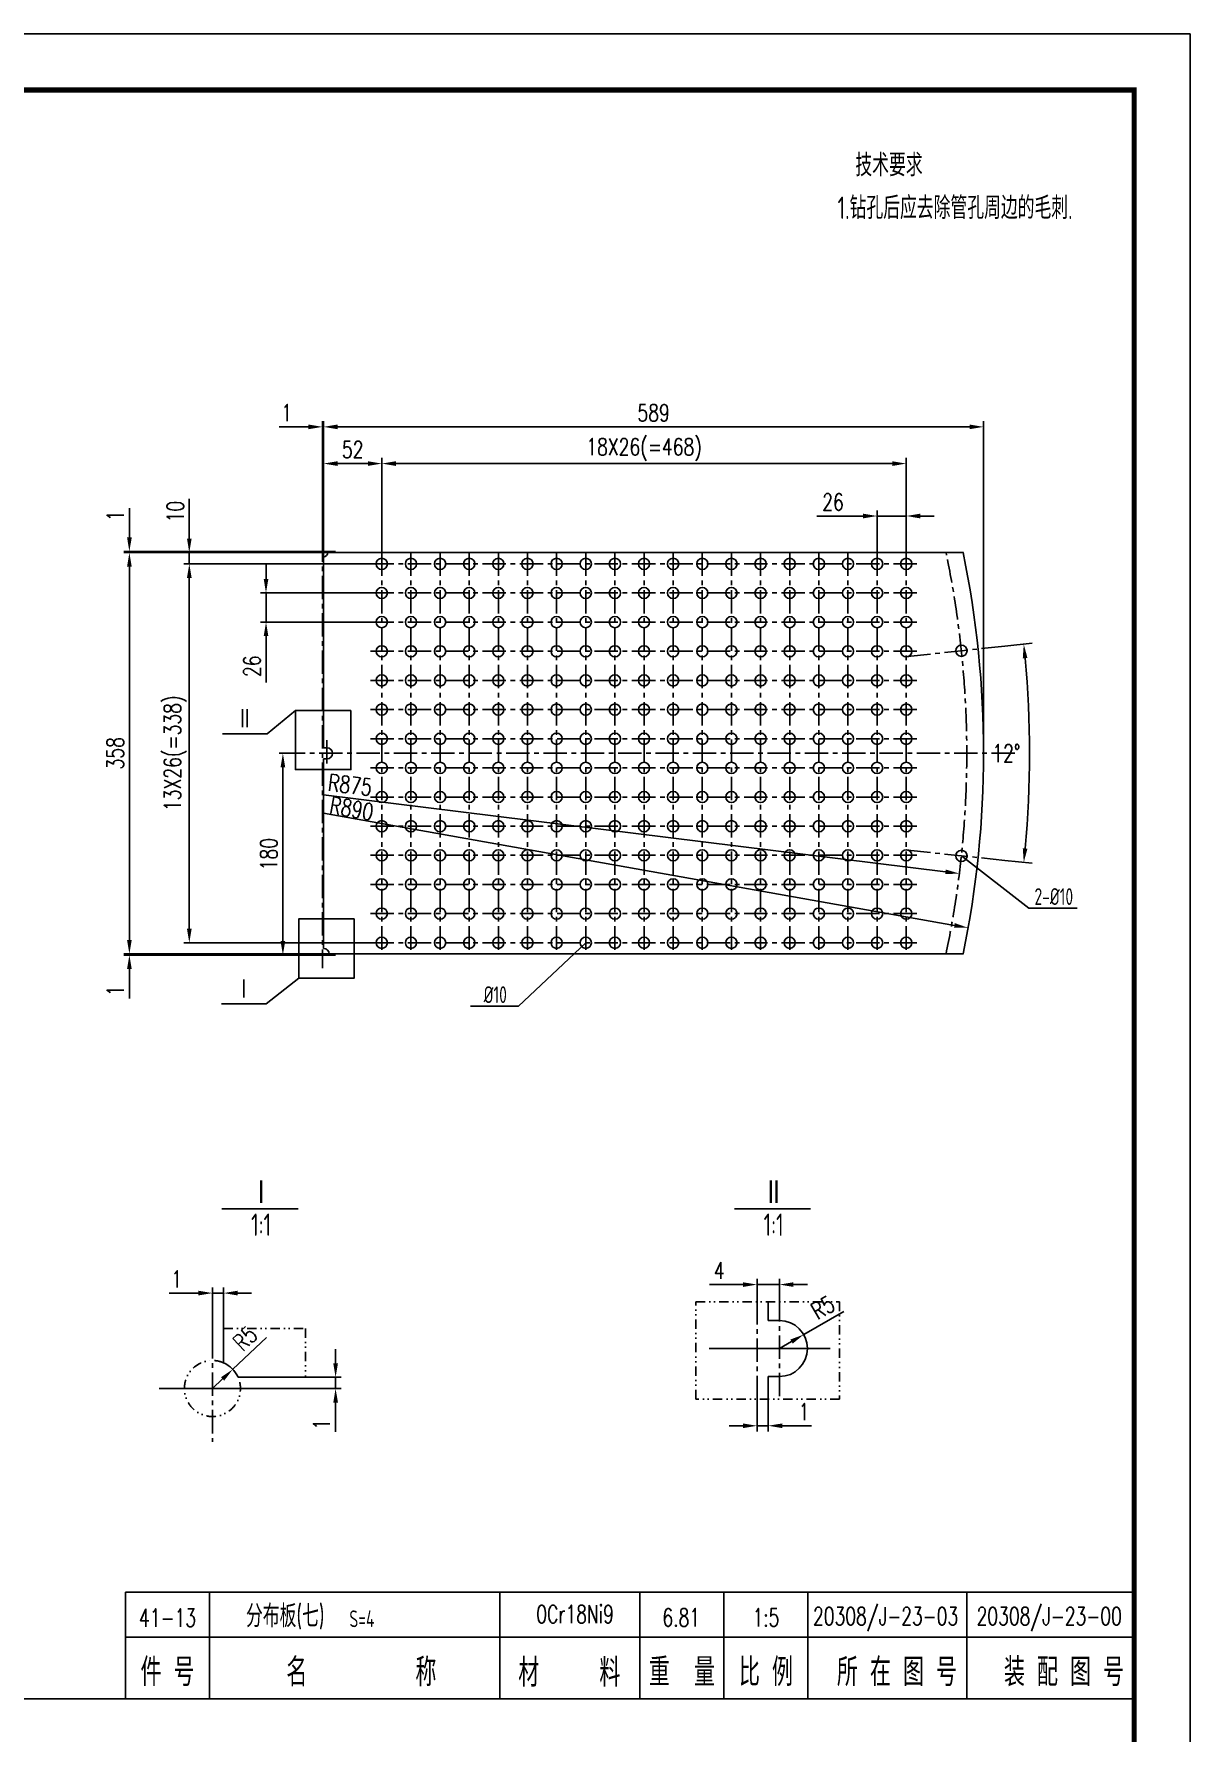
# Model space of a CAD drawing. Extents: x -28112 to -2231, y -2720 to 15724.
# Drawn here: x -18587 to -15492, y 1646 to 6190 of the extents above; entities that cross this region are included whole.
import ezdxf
from ezdxf.enums import TextEntityAlignment as Align

# ---------------------------------------------------------------- set-up
doc = ezdxf.new("R2010")
doc.units = 0
doc.header["$LTSCALE"] = 250
doc.header["$MEASUREMENT"] = 0
doc.linetypes.add('CENTER', pattern=[2, 1.25, -0.25, 0.25, -0.25])
doc.linetypes.add('DIVIDE', pattern=[1.25, 0.5, -0.25, 0, -0.25, 0, -0.25])
doc.layers.get('0').update_dxf_attribs({"linetype": 'CONTINUOUS'})
doc.layers.get('DEFPOINTS').update_dxf_attribs({"linetype": 'CONTINUOUS'})
doc.layers.add('1', color=7, linetype='CONTINUOUS')
doc.layers.add('2', color=1, linetype='CONTINUOUS')
doc.styles.add('HZ', font='isocp.shx', dxfattribs={"width": 0.75, "bigfont": 'hztxt.shx'})
doc.styles.add('HZ1', font='romans.shx', dxfattribs={"width": 0.7, "bigfont": 'hz1.shx'})
doc.styles.get("Standard").update_dxf_attribs({"font": 'txt.shx', "width": 0.75})
doc.dimstyles.new('STANDARD$0', dxfattribs={"dimscale": 15, "dimtxt": 3, "dimasz": 2.5, "dimexe": 1, "dimexo": 0, "dimgap": 1, "dimtad": 1, "dimdec": 0, "dimzin": 0, "dimdsep": 46, "dimtxsty": 'Standard', "dimcen": 0.09, "dimclrd": 7, "dimclre": 7, "dimclrt": 7, "dimadec": 0, "dimazin": 0, "dimtfac": 1, "dimtdec": 0, "dimtmove": 0, "dimatfit": 2, "dimfxl": 0, "dimtolj": 1, "dimtzin": 0, "dimarcsym": 0})
doc.dimstyles.new('STANDARD$2', dxfattribs={"dimscale": 15, "dimtxt": 3.2, "dimasz": 2.5, "dimexe": 1.5, "dimexo": 0, "dimgap": 1.2, "dimtad": 2, "dimtih": 1, "dimtoh": 1, "dimdec": 0, "dimzin": 0, "dimdsep": 46, "dimtxsty": 'HZ1', "dimcen": 0, "dimclrd": 7, "dimclre": 7, "dimclrt": 7, "dimadec": 0, "dimazin": 0, "dimtfac": 1.6, "dimtdec": 0, "dimtmove": 0, "dimatfit": 0, "dimfxl": 0, "dimtolj": 1, "dimtzin": 0, "dimarcsym": 0})
doc.dimstyles.new('STANDARD$4', dxfattribs={"dimscale": 15, "dimtxt": 3, "dimasz": 2.5, "dimexe": 1, "dimexo": 0, "dimgap": 1, "dimtad": 1, "dimdec": 0, "dimzin": 0, "dimdsep": 46, "dimtxsty": 'Standard', "dimcen": 0.09, "dimclrd": 7, "dimclre": 7, "dimclrt": 7, "dimadec": 0, "dimazin": 0, "dimtfac": 1, "dimtdec": 0, "dimtmove": 0, "dimatfit": 2, "dimfxl": 0, "dimtolj": 1, "dimtzin": 0, "dimarcsym": 0})

# ---------------------------------------------------------------- blocks, each defined once
blk = doc.blocks.new('*D361')
at = {"color": 7, "linetype": 'ByBlock'}
for p, q in [((-18193.2, 4731.6), (-18193.2, 4769.1)), ((-17913.3, 4694.1), (-18208.2, 4694.1)), ((-18193.2, 4694.1), (-18193.2, 4616.1)), ((-17913.3, 4616.1), (-18208.2, 4616.1)), ((-18193.2, 4578.6), (-18193.2, 4454.9))]:
    blk.add_line(p, q, dxfattribs=at)
for points in [[(-18199.4, 4731.6), (-18186.9, 4731.6), (-18193.2, 4694.1)], [(-18199.4, 4578.6), (-18186.9, 4578.6), (-18193.2, 4616.1)]]:
    blk.add_solid(points, dxfattribs=at)
at = {"layer": 'DEFPOINTS', "color": 0, "linetype": 'ByBlock'}
for p in [(-17913.3, 4694.1), (-18193.2, 4616.1), (-17913.3, 4616.1)]:
    blk.add_point(p, dxfattribs=at)
at = {"color": 7, "linetype": 'ByBlock', "insert": (-18230.7, 4498), "char_height": 45, "attachment_point": 5, "rotation": 90}
blk.add_mtext('\\A1;26', dxfattribs=at)
blk = doc.blocks.new('*D360')
at = {"color": 7, "linetype": 'ByBlock'}
for p, q in [((-17913.3, 4772.1), (-18413.6, 4772.1)), ((-18398.6, 4734.6), (-18398.6, 3795.6)), ((-17913.3, 3758.1), (-18413.6, 3758.1))]:
    blk.add_line(p, q, dxfattribs=at)
for points in [[(-18404.8, 4734.6), (-18392.3, 4734.6), (-18398.6, 4772.1)], [(-18404.8, 3795.6), (-18392.3, 3795.6), (-18398.6, 3758.1)]]:
    blk.add_solid(points, dxfattribs=at)
at = {"layer": 'DEFPOINTS', "color": 0, "linetype": 'ByBlock'}
for p in [(-17913.3, 4772.1), (-18398.6, 3758.1), (-17913.3, 3758.1)]:
    blk.add_point(p, dxfattribs=at)
at = {"color": 7, "linetype": 'ByBlock', "insert": (-18436.1, 4265.1), "char_height": 45, "attachment_point": 5, "rotation": 90}
blk.add_mtext('\\A1;13X26(=338)', dxfattribs=at)
blk = doc.blocks.new('*D359')
at = {"color": 7, "linetype": 'ByBlock'}
for p, q in [((-18398.6, 4839.6), (-18398.6, 4946.5)), ((-18027.4, 4802.1), (-18413.6, 4802.1)), ((-17913.3, 4772.1), (-18413.6, 4772.1)), ((-18398.6, 4772.1), (-18398.6, 4802.1)), ((-18398.6, 4734.6), (-18398.6, 4697.1))]:
    blk.add_line(p, q, dxfattribs=at)
for points in [[(-18404.8, 4839.6), (-18392.3, 4839.6), (-18398.6, 4802.1)], [(-18404.8, 4734.6), (-18392.3, 4734.6), (-18398.6, 4772.1)]]:
    blk.add_solid(points, dxfattribs=at)
at = {"layer": 'DEFPOINTS', "color": 0, "linetype": 'ByBlock'}
for p in [(-18398.6, 4802.1), (-18027.4, 4802.1), (-17913.3, 4772.1)]:
    blk.add_point(p, dxfattribs=at)
at = {"color": 7, "linetype": 'ByBlock', "insert": (-18436.1, 4911.8), "char_height": 45, "attachment_point": 5, "rotation": 90}
blk.add_mtext('\\A1;10', dxfattribs=at)
blk = doc.blocks.new('*D358')
at = {"color": 7, "linetype": 'ByBlock'}
for p, q in [((-18158.1, 4265.1), (-18133, 4265.1)), ((-18148, 4227.6), (-18148, 3762.6)), ((-18042.1, 3725.1), (-18163, 3725.1))]:
    blk.add_line(p, q, dxfattribs=at)
for points in [[(-18154.3, 4227.6), (-18141.8, 4227.6), (-18148, 4265.1)], [(-18154.3, 3762.6), (-18141.8, 3762.6), (-18148, 3725.1)]]:
    blk.add_solid(points, dxfattribs=at)
at = {"layer": 'DEFPOINTS', "color": 0, "linetype": 'ByBlock'}
for p in [(-18158.1, 4265.1), (-18148, 3725.1), (-18042.1, 3725.1)]:
    blk.add_point(p, dxfattribs=at)
at = {"color": 7, "linetype": 'ByBlock', "insert": (-18185.5, 3995.1), "char_height": 45, "attachment_point": 5, "rotation": 90}
blk.add_mtext('\\A1;180', dxfattribs=at)
blk = doc.blocks.new('*D357')
at = {"color": 7, "linetype": 'ByBlock'}
for p, q in [((-18559, 3765.6), (-18559, 3803.1)), ((-18042.1, 3728.1), (-18574, 3728.1)), ((-18559, 3728.1), (-18559, 3725.1)), ((-18042.1, 3725.1), (-18574, 3725.1)), ((-18559, 3687.6), (-18559, 3608.9))]:
    blk.add_line(p, q, dxfattribs=at)
for points in [[(-18565.2, 3765.6), (-18552.7, 3765.6), (-18559, 3728.1)], [(-18565.2, 3687.6), (-18552.7, 3687.6), (-18559, 3725.1)]]:
    blk.add_solid(points, dxfattribs=at)
at = {"layer": 'DEFPOINTS', "color": 0, "linetype": 'ByBlock'}
for p in [(-18042.1, 3728.1), (-18559, 3725.1), (-18042.1, 3725.1)]:
    blk.add_point(p, dxfattribs=at)
at = {"color": 7, "linetype": 'ByBlock', "insert": (-18596.5, 3629.5), "char_height": 45, "attachment_point": 5, "rotation": 90}
blk.add_mtext('\\A1;1', dxfattribs=at)
blk = doc.blocks.new('*D356')
at = {"color": 7, "linetype": 'ByBlock'}
for p, q in [((-18559, 4842.6), (-18559, 4921.4)), ((-18042.1, 4805.1), (-18574, 4805.1)), ((-18042.1, 4802.1), (-18574, 4802.1)), ((-18559, 4802.1), (-18559, 4805.1)), ((-18559, 4764.6), (-18559, 4727.1))]:
    blk.add_line(p, q, dxfattribs=at)
for points in [[(-18565.2, 4842.6), (-18552.7, 4842.6), (-18559, 4805.1)], [(-18565.2, 4764.6), (-18552.7, 4764.6), (-18559, 4802.1)]]:
    blk.add_solid(points, dxfattribs=at)
at = {"layer": 'DEFPOINTS', "color": 0, "linetype": 'ByBlock'}
for p in [(-18559, 4805.1), (-18042.1, 4805.1), (-18042.1, 4802.1)]:
    blk.add_point(p, dxfattribs=at)
at = {"color": 7, "linetype": 'ByBlock', "insert": (-18596.5, 4900.8), "char_height": 45, "attachment_point": 5, "rotation": 90}
blk.add_mtext('\\A1;1', dxfattribs=at)
blk = doc.blocks.new('*D355')
at = {"color": 7, "linetype": 'ByBlock'}
for p, q in [((-18027.4, 4802.1), (-18574, 4802.1)), ((-18559, 4764.6), (-18559, 3765.6)), ((-18024.1, 3728.1), (-18574, 3728.1))]:
    blk.add_line(p, q, dxfattribs=at)
for points in [[(-18565.2, 4764.6), (-18552.7, 4764.6), (-18559, 4802.1)], [(-18565.2, 3765.6), (-18552.7, 3765.6), (-18559, 3728.1)]]:
    blk.add_solid(points, dxfattribs=at)
at = {"layer": 'DEFPOINTS', "color": 0, "linetype": 'ByBlock'}
for p in [(-18027.4, 4802.1), (-18559, 3728.1), (-18024.1, 3728.1)]:
    blk.add_point(p, dxfattribs=at)
at = {"color": 7, "linetype": 'ByBlock', "insert": (-18596.5, 4265.1), "char_height": 45, "attachment_point": 5, "rotation": 90}
blk.add_mtext('\\A1;358', dxfattribs=at)
blk = doc.blocks.new('*D354')
at = {"color": 7, "linetype": 'ByBlock'}
for p, q in [((-18079.6, 5138.7), (-18158.4, 5138.7)), ((-18042.1, 4805.1), (-18042.1, 5153.7)), ((-18039.1, 5138.7), (-18042.1, 5138.7)), ((-18039.1, 4805.1), (-18039.1, 5153.7)), ((-18001.6, 5138.7), (-17964.1, 5138.7))]:
    blk.add_line(p, q, dxfattribs=at)
for points in [[(-18079.6, 5144.9), (-18079.6, 5132.4), (-18042.1, 5138.7)], [(-18001.6, 5144.9), (-18001.6, 5132.4), (-18039.1, 5138.7)]]:
    blk.add_solid(points, dxfattribs=at)
at = {"layer": 'DEFPOINTS', "color": 0, "linetype": 'ByBlock'}
for p in [(-18042.1, 5138.7), (-18042.1, 4805.1), (-18039.1, 4805.1)]:
    blk.add_point(p, dxfattribs=at)
at = {"color": 7, "linetype": 'ByBlock', "insert": (-18137.8, 5176.2), "char_height": 45, "attachment_point": 5}
blk.add_mtext('\\A1;1', dxfattribs=at)
blk = doc.blocks.new('*D365')
at = {"color": 7, "linetype": 'ByBlock'}
for p, q in [((-16215.2, 4551.8), (-16142.2, 4559.4)), ((-16215.2, 3978.5), (-16142.2, 3970.9))]:
    blk.add_line(p, q, dxfattribs=at)
blk.add_arc((-18942.1, 4265.1), 2792.8, 354.7693, 5.2307, dxfattribs=at)
for points in [[(-16167.2, 4519.1), (-16154.7, 4520.4), (-16164.6, 4557.1)], [(-16154.7, 4009.9), (-16167.2, 4011.1), (-16164.6, 3973.2)]]:
    blk.add_solid(points, dxfattribs=at)
at = {"layer": 'DEFPOINTS', "color": 0, "linetype": 'ByBlock'}
for p in [(-16215.2, 4551.8), (-16483.6, 4523.5), (-16151, 4167.7), (-16483.6, 4006.7), (-16215.2, 3978.5)]:
    blk.add_point(p, dxfattribs=at)
at = {"color": 7, "linetype": 'ByBlock', "insert": (-16211.3, 4265.1), "char_height": 48, "attachment_point": 5, "style": 'HZ1'}
blk.add_mtext('\\A1;12°', dxfattribs=at)
blk = doc.blocks.new('*D364')
at = {"color": 7, "linetype": 'ByBlock'}
for p, q in [((-16557.1, 4802.1), (-16557.1, 4915.1)), ((-16479.1, 4802.1), (-16479.1, 4915.1)), ((-16594.6, 4900.1), (-16718.4, 4900.1)), ((-16479.1, 4900.1), (-16557.1, 4900.1)), ((-16441.6, 4900.1), (-16404.1, 4900.1))]:
    blk.add_line(p, q, dxfattribs=at)
for points in [[(-16594.6, 4906.3), (-16594.6, 4893.8), (-16557.1, 4900.1)], [(-16441.6, 4906.3), (-16441.6, 4893.8), (-16479.1, 4900.1)]]:
    blk.add_solid(points, dxfattribs=at)
at = {"layer": 'DEFPOINTS', "color": 0, "linetype": 'ByBlock'}
for p in [(-16557.1, 4900.1), (-16557.1, 4802.1), (-16479.1, 4802.1)]:
    blk.add_point(p, dxfattribs=at)
at = {"color": 7, "linetype": 'ByBlock', "insert": (-16675.3, 4937.6), "char_height": 45, "attachment_point": 5}
blk.add_mtext('\\A1;26', dxfattribs=at)
blk = doc.blocks.new('*D353')
at = {"color": 7, "linetype": 'ByBlock'}
for p, q in [((-18039.1, 4790.4), (-18039.1, 5153.7)), ((-16309.6, 5138.7), (-18001.6, 5138.7)), ((-16272.1, 4265.1), (-16272.1, 5153.7))]:
    blk.add_line(p, q, dxfattribs=at)
for points in [[(-18001.6, 5144.9), (-18001.6, 5132.4), (-18039.1, 5138.7)], [(-16309.6, 5144.9), (-16309.6, 5132.4), (-16272.1, 5138.7)]]:
    blk.add_solid(points, dxfattribs=at)
at = {"layer": 'DEFPOINTS', "color": 0, "linetype": 'ByBlock'}
for p in [(-18039.1, 5138.7), (-18039.1, 4790.4), (-16272.1, 4265.1)]:
    blk.add_point(p, dxfattribs=at)
at = {"color": 7, "linetype": 'ByBlock', "insert": (-17155.6, 5176.2), "char_height": 45, "attachment_point": 5}
blk.add_mtext('\\A1;589', dxfattribs=at)
blk = doc.blocks.new('*D363')
at = {"color": 7, "linetype": 'ByBlock'}
for p, q in [((-17883.1, 4802.1), (-17883.1, 5055.4)), ((-16479.1, 4802.1), (-16479.1, 5055.4)), ((-17845.6, 5040.4), (-16516.6, 5040.4))]:
    blk.add_line(p, q, dxfattribs=at)
for points in [[(-17845.6, 5046.6), (-17845.6, 5034.1), (-17883.1, 5040.4)], [(-16516.6, 5046.6), (-16516.6, 5034.1), (-16479.1, 5040.4)]]:
    blk.add_solid(points, dxfattribs=at)
at = {"layer": 'DEFPOINTS', "color": 0, "linetype": 'ByBlock'}
for p in [(-16479.1, 5040.4), (-17883.1, 4802.1), (-16479.1, 4802.1)]:
    blk.add_point(p, dxfattribs=at)
at = {"color": 7, "linetype": 'ByBlock', "insert": (-17181.1, 5077.9), "char_height": 45, "attachment_point": 5}
blk.add_mtext('\\A1;18X26(=468)', dxfattribs=at)
blk = doc.blocks.new('*D362')
at = {"color": 7, "linetype": 'ByBlock'}
for p, q in [((-18039.1, 4790.4), (-18039.1, 5055.4)), ((-17883.1, 4802.1), (-17883.1, 5055.4)), ((-17920.6, 5040.4), (-18001.6, 5040.4))]:
    blk.add_line(p, q, dxfattribs=at)
for points in [[(-18001.6, 5046.6), (-18001.6, 5034.1), (-18039.1, 5040.4)], [(-17920.6, 5046.6), (-17920.6, 5034.1), (-17883.1, 5040.4)]]:
    blk.add_solid(points, dxfattribs=at)
at = {"layer": 'DEFPOINTS', "color": 0, "linetype": 'ByBlock'}
for p in [(-18039.1, 5040.4), (-18039.1, 4790.4), (-17883.1, 4802.1)]:
    blk.add_point(p, dxfattribs=at)
at = {"color": 7, "linetype": 'ByBlock', "insert": (-17961.1, 5077.9), "char_height": 45, "attachment_point": 5}
blk.add_mtext('\\A1;52', dxfattribs=at)
blk = doc.blocks.new('*D366')
at = {"color": 7, "linetype": 'ByBlock'}
for p, q in [((-16651.6, 2536.7), (-16651.6, 2450.6)), ((-16621.6, 2536.7), (-16621.6, 2450.6)), ((-16689.1, 2465.6), (-16726.6, 2465.6)), ((-16651.6, 2465.6), (-16621.6, 2465.6)), ((-16584.1, 2465.6), (-16505.4, 2465.6))]:
    blk.add_line(p, q, dxfattribs=at)
for points in [[(-16689.1, 2471.8), (-16689.1, 2459.3), (-16651.6, 2465.6)], [(-16584.1, 2471.8), (-16584.1, 2459.3), (-16621.6, 2465.6)]]:
    blk.add_solid(points, dxfattribs=at)
at = {"layer": 'DEFPOINTS', "color": 0, "linetype": 'ByBlock'}
for p in [(-16651.6, 2536.7), (-16621.6, 2536.7), (-16621.6, 2465.6)]:
    blk.add_point(p, dxfattribs=at)
at = {"color": 7, "linetype": 'ByBlock', "insert": (-16526, 2503.1), "char_height": 45, "attachment_point": 5}
blk.add_mtext('\\A1;1', dxfattribs=at)
blk = doc.blocks.new('*D367')
at = {"color": 7, "linetype": 'ByBlock'}
for p, q in [((-16689.1, 2843.4), (-16779.1, 2843.4)), ((-16651.6, 2797.4), (-16651.6, 2858.4)), ((-16591.6, 2843.4), (-16651.6, 2843.4)), ((-16591.6, 2789.8), (-16591.6, 2858.4)), ((-16554.1, 2843.4), (-16516.6, 2843.4))]:
    blk.add_line(p, q, dxfattribs=at)
for points in [[(-16689.1, 2849.6), (-16689.1, 2837.1), (-16651.6, 2843.4)], [(-16554.1, 2849.6), (-16554.1, 2837.1), (-16591.6, 2843.4)]]:
    blk.add_solid(points, dxfattribs=at)
at = {"layer": 'DEFPOINTS', "color": 0, "linetype": 'ByBlock'}
for p in [(-16651.6, 2843.4), (-16651.6, 2797.4), (-16591.6, 2789.8)]:
    blk.add_point(p, dxfattribs=at)
at = {"color": 7, "linetype": 'ByBlock', "insert": (-16752.9, 2880.9), "char_height": 45, "attachment_point": 5}
blk.add_mtext('\\A1;4', dxfattribs=at)
blk = doc.blocks.new('*D368')
at = {"color": 7, "linetype": 'ByBlock'}
for p, q in [((-16526.6, 2709.6), (-16419.1, 2771)), ((-16591.6, 2672.3), (-16559.1, 2690.9))]:
    blk.add_line(p, q, dxfattribs=at)
blk.add_solid([(-16562.2, 2696.4), (-16556, 2685.5), (-16526.6, 2709.6)], dxfattribs=at)
at = {"layer": 'DEFPOINTS', "color": 0, "linetype": 'ByBlock'}
for p in [(-16526.6, 2709.6), (-16591.6, 2672.3)]:
    blk.add_point(p, dxfattribs=at)
at = {"color": 7, "linetype": 'ByBlock', "insert": (-16475.2, 2782.1), "char_height": 45, "attachment_point": 5, "rotation": 29.7759}
blk.add_mtext('\\A1;R5', dxfattribs=at)
blk = doc.blocks.new('*D371')
at = {"color": 7, "linetype": 'ByBlock'}
for p, q in [((-18208.9, 2820.6), (-18287.6, 2820.6)), ((-18171.4, 2707.8), (-18171.4, 2835.6)), ((-18141.4, 2820.6), (-18171.4, 2820.6)), ((-18141.4, 2725.8), (-18141.4, 2835.6)), ((-18103.9, 2820.6), (-18066.4, 2820.6))]:
    blk.add_line(p, q, dxfattribs=at)
for points in [[(-18208.9, 2826.9), (-18208.9, 2814.4), (-18171.4, 2820.6)], [(-18103.9, 2826.9), (-18103.9, 2814.4), (-18141.4, 2820.6)]]:
    blk.add_solid(points, dxfattribs=at)
at = {"layer": 'DEFPOINTS', "color": 0, "linetype": 'ByBlock'}
for p in [(-18171.4, 2820.6), (-18171.4, 2707.8), (-18141.4, 2725.8)]:
    blk.add_point(p, dxfattribs=at)
at = {"color": 7, "linetype": 'ByBlock', "insert": (-18267, 2858.1), "char_height": 45, "attachment_point": 5}
blk.add_mtext('\\A1;1', dxfattribs=at)
blk = doc.blocks.new('*D369')
at = {"color": 7, "linetype": 'ByBlock'}
for p, q in [((-18116.7, 2616.7), (-18026.5, 2701.4)), ((-18171.4, 2565.3), (-18144.1, 2591))]:
    blk.add_line(p, q, dxfattribs=at)
blk.add_solid([(-18148.3, 2595.5), (-18139.8, 2586.4), (-18116.7, 2616.7)], dxfattribs=at)
at = {"layer": 'DEFPOINTS', "color": 0, "linetype": 'ByBlock'}
for p in [(-18116.7, 2616.7), (-18171.4, 2565.3)]:
    blk.add_point(p, dxfattribs=at)
at = {"color": 7, "linetype": 'ByBlock', "insert": (-18083.6, 2699.2), "char_height": 45, "attachment_point": 5, "rotation": 43.2149}
blk.add_mtext('\\A1;R5', dxfattribs=at)
blk = doc.blocks.new('*D370')
at = {"color": 7, "linetype": 'ByBlock'}
for p, q in [((-17841.6, 2632.8), (-17841.6, 2670.3)), ((-17921.9, 2595.3), (-17826.6, 2595.3)), ((-17841.6, 2595.3), (-17841.6, 2565.3)), ((-18028.8, 2565.3), (-17826.6, 2565.3)), ((-17841.6, 2527.8), (-17841.6, 2449.1))]:
    blk.add_line(p, q, dxfattribs=at)
for points in [[(-17847.8, 2632.8), (-17835.3, 2632.8), (-17841.6, 2595.3)], [(-17847.8, 2527.8), (-17835.3, 2527.8), (-17841.6, 2565.3)]]:
    blk.add_solid(points, dxfattribs=at)
at = {"layer": 'DEFPOINTS', "color": 0, "linetype": 'ByBlock'}
for p in [(-17921.9, 2595.3), (-18028.8, 2565.3), (-17841.6, 2565.3)]:
    blk.add_point(p, dxfattribs=at)
at = {"color": 7, "linetype": 'ByBlock', "insert": (-17879.1, 2469.7), "char_height": 45, "attachment_point": 5, "rotation": 90}
blk.add_mtext('\\A1;1', dxfattribs=at)

msp = doc.modelspace()

# ---------------------------------------------------------------- linework, layer by layer
for p, q in [((-15492.3, 6190.1), (-28107.3, 6190.1)), ((-15492.3, -2719.9), (-15492.3, 6190.1))]:
    msp.add_line(p, q)
at = {"color": 7, "linetype": 'ByBlock'}
for p, q in [((-17812.1, 4153.6), (-16147.1, 3947.9)), ((-17812.1, 4104.7), (-16123.2, 3804.5))]:
    msp.add_line(p, q, dxfattribs=at)
at = {"const_width": 13.5}
msp.add_lwpolyline([(-15642.3, -2569.9), (-15642.3, 6040.1), (-27732.3, 6040.1), (-27732.3, -2569.9)], dxfattribs=at)
at = {"color": 7, "linetype": 'ByBlock'}
for points in [[(-16146.3, 3954.1), (-16147.8, 3941.7), (-16109.8, 3943.3)], [(-16122.1, 3810.7), (-16124.2, 3798.4), (-16086.2, 3798)]]:
    msp.add_solid(points, dxfattribs=at)
at = {"layer": '1', "color": 0, "linetype": 'CENTER', "ltscale": 0.2}
for p, q in [((-17815.1, 4840.3), (-17815.1, 3690)), ((-17779.9, 4805.1), (-17850.2, 4805.1)), ((-17686.3, 4772.1), (-16212.9, 4772.1)), ((-17656.1, 4802.1), (-17656.1, 3728.1)), ((-17578.1, 4802.1), (-17578.1, 3728.1)), ((-17500.1, 4802.1), (-17500.1, 3728.1)), ((-17422.1, 4802.1), (-17422.1, 3728.1)), ((-17344.1, 4802.1), (-17344.1, 3728.1)), ((-17266.1, 4802.1), (-17266.1, 3728.1)), ((-17188.1, 4802.1), (-17188.1, 3728.1)), ((-17110.1, 4802.1), (-17110.1, 3728.1)), ((-17032.1, 4802.1), (-17032.1, 3728.1)), ((-16954.1, 4802.1), (-16954.1, 3728.1)), ((-16876.1, 4802.1), (-16876.1, 3728.1)), ((-16798.1, 4802.1), (-16798.1, 3728.1)), ((-16720.1, 4802.1), (-16720.1, 3728.1)), ((-16642.1, 4802.1), (-16642.1, 3728.1)), ((-16564.1, 4802.1), (-16564.1, 3728.1)), ((-16486.1, 4802.1), (-16486.1, 3728.1)), ((-16408.1, 4802.1), (-16408.1, 3728.1)), ((-16330.1, 4802.1), (-16330.1, 3728.1)), ((-16252.1, 4802.1), (-16252.1, 3728.1)), ((-17686.3, 4694.1), (-16212.9, 4694.1)), ((-17686.3, 4616.1), (-16212.9, 4616.1)), ((-15988.1, 4551.8), (-16256.5, 4523.5)), ((-17686.3, 4538.1), (-16212.9, 4538.1)), ((-17686.3, 4460.1), (-16212.9, 4460.1)), ((-17686.3, 4382.1), (-16212.9, 4382.1)), ((-17803.1, 4299.9), (-17803.1, 4230.4)), ((-17686.3, 4304.1), (-16212.9, 4304.1)), ((-15961.1, 4265.1), (-17931, 4265.1)), ((-17686.3, 4226.1), (-16212.9, 4226.1)), ((-17686.3, 4148.1), (-16212.9, 4148.1)), ((-17686.3, 4070.1), (-16212.9, 4070.1)), ((-15988.1, 3978.5), (-16256.5, 4006.7)), ((-17686.3, 3992.1), (-16212.9, 3992.1)), ((-17686.3, 3914.1), (-16212.9, 3914.1)), ((-17686.3, 3836.1), (-16212.9, 3836.1)), ((-17686.3, 3758.1), (-16212.9, 3758.1)), ((-17779.9, 3725.1), (-17850.2, 3725.1)), ((-16651.6, 2536.7), (-16651.6, 2797.4)), ((-16591.6, 2545), (-16591.6, 2789.8)), ((-18109.6, 2707.8), (-18109.6, 2422.8))]:
    msp.add_line(p, q, dxfattribs=at)
at = {"layer": '1', "color": 1}
for p, q in [((-17812.1, 4790.4), (-17812.1, 4280.1)), ((-16099, 4802.1), (-17800.4, 4802.1)), ((-17803.1, 4280.1), (-17812.1, 4280.1)), ((-17812.1, 4250.1), (-17812.1, 3743.1)), ((-17803.1, 4250.1), (-17812.1, 4250.1)), ((-16099, 3728.1), (-17797.1, 3728.1)), ((-16621.6, 2797.4), (-16621.6, 2747.3)), ((-16621.6, 2747.3), (-16621.6, 2797.4)), ((-16621.6, 2747.3), (-16591.6, 2747.3)), ((-18079.6, 2725.8), (-18079.6, 2634.1)), ((-18040.8, 2595.3), (-17860.1, 2595.3)), ((-16621.6, 2536.7), (-16621.6, 2597.3)), ((-16621.6, 2597.3), (-16621.6, 2536.7)), ((-16621.6, 2597.3), (-16591.6, 2597.3)), ((-27732.3, 1735.1), (-15642.3, 1735.1))]:
    msp.add_line(p, q, dxfattribs=at)
at = {"layer": '1', "color": 0}
for p, q in [((-17887.2, 4380), (-17962.7, 4317.6)), ((-18082.7, 4317.6), (-17962.7, 4317.6)), ((-16104.4, 3990.7), (-15923.7, 3850.6)), ((-15923.7, 3850.6), (-15794.8, 3850.6)), ((-17110.1, 3758.1), (-17290.1, 3588.1)), ((-17878.3, 3663.6), (-17965.4, 3594.5)), ((-18085.4, 3594.5), (-17965.4, 3594.5)), ((-17419, 3588.1), (-17290.1, 3588.1)), ((-16779.6, 2672.3), (-16455.4, 2672.3)), ((-18252.1, 2565.3), (-17967, 2565.3))]:
    msp.add_line(p, q, dxfattribs=at)
at = {"layer": '1', "color": 0, "linetype": 'DIVIDE', "ltscale": 0.2}
for p, q in [((-18079.6, 2725.8), (-17860.1, 2725.8)), ((-17860.1, 2725.8), (-17860.1, 2595.3))]:
    msp.add_line(p, q, dxfattribs=at)
at = {"layer": '1'}
for p, q in [((-18117.3, 1735.1), (-18117.3, 2020.2)), ((-17340.2, 1735.1), (-17340.2, 2020.2)), ((-16965.2, 1735.1), (-16965.2, 2020.2)), ((-16740.2, 1735.1), (-16740.2, 2020.2)), ((-16515.2, 1735.1), (-16515.2, 2020.2)), ((-16089.6, 1735.1), (-16089.6, 2020.2))]:
    msp.add_line(p, q, dxfattribs=at)
at = {"layer": '1', "color": 0}
for points in [[(-17738.7, 4380), (-17887.2, 4380), (-17887.2, 4221.7), (-17738.7, 4221.7)], [(-17729.8, 3821.9), (-17878.3, 3821.9), (-17878.3, 3663.6), (-17729.8, 3663.6)]]:
    msp.add_lwpolyline(points, close=True, dxfattribs=at)
at = {"layer": '1', "color": 0, "linetype": 'DIVIDE', "ltscale": 0.2}
msp.add_lwpolyline([(-16815.7, 2797.4), (-16431, 2797.4), (-16431, 2536.7), (-16815.7, 2536.7)], close=True, dxfattribs=at)
at = {"layer": '1', "color": 1}
for centre in [(-17656.1, 4772.1), (-17578.1, 4772.1), (-17500.1, 4772.1), (-17422.1, 4772.1), (-17344.1, 4772.1), (-17266.1, 4772.1), (-17188.1, 4772.1), (-17110.1, 4772.1), (-17032.1, 4772.1), (-16954.1, 4772.1), (-16876.1, 4772.1), (-16798.1, 4772.1), (-16720.1, 4772.1), (-16642.1, 4772.1), (-16564.1, 4772.1), (-16486.1, 4772.1), (-16408.1, 4772.1), (-16330.1, 4772.1), (-16252.1, 4772.1), (-17656.1, 4694.1), (-17578.1, 4694.1), (-17500.1, 4694.1), (-17422.1, 4694.1), (-17344.1, 4694.1), (-17266.1, 4694.1), (-17188.1, 4694.1), (-17110.1, 4694.1), (-17032.1, 4694.1), (-16954.1, 4694.1), (-16876.1, 4694.1), (-16798.1, 4694.1), (-16720.1, 4694.1), (-16642.1, 4694.1), (-16564.1, 4694.1), (-16486.1, 4694.1), (-16408.1, 4694.1), (-16330.1, 4694.1), (-16252.1, 4694.1), (-17656.1, 4616.1), (-17578.1, 4616.1), (-17500.1, 4616.1), (-17422.1, 4616.1), (-17344.1, 4616.1), (-17266.1, 4616.1), (-17188.1, 4616.1), (-17110.1, 4616.1), (-17032.1, 4616.1), (-16954.1, 4616.1), (-16876.1, 4616.1), (-16798.1, 4616.1), (-16720.1, 4616.1), (-16642.1, 4616.1), (-16564.1, 4616.1), (-16486.1, 4616.1), (-16408.1, 4616.1), (-16330.1, 4616.1), (-16252.1, 4616.1), (-17656.1, 4538.1), (-17578.1, 4538.1), (-17500.1, 4538.1), (-17422.1, 4538.1), (-17344.1, 4538.1), (-17266.1, 4538.1), (-17188.1, 4538.1), (-17110.1, 4538.1), (-17032.1, 4538.1), (-16954.1, 4538.1), (-16876.1, 4538.1), (-16798.1, 4538.1), (-16720.1, 4538.1), (-16642.1, 4538.1), (-16564.1, 4538.1), (-16486.1, 4538.1), (-16408.1, 4538.1), (-16330.1, 4538.1), (-16252.1, 4538.1), (-16104.4, 4539.5), (-17656.1, 4460.1), (-17578.1, 4460.1), (-17500.1, 4460.1), (-17422.1, 4460.1), (-17344.1, 4460.1), (-17266.1, 4460.1), (-17188.1, 4460.1), (-17110.1, 4460.1), (-17032.1, 4460.1), (-16954.1, 4460.1), (-16876.1, 4460.1), (-16798.1, 4460.1), (-16720.1, 4460.1), (-16642.1, 4460.1), (-16564.1, 4460.1), (-16486.1, 4460.1), (-16408.1, 4460.1), (-16330.1, 4460.1), (-16252.1, 4460.1), (-17656.1, 4382.1), (-17578.1, 4382.1), (-17500.1, 4382.1), (-17422.1, 4382.1), (-17344.1, 4382.1), (-17266.1, 4382.1), (-17188.1, 4382.1), (-17110.1, 4382.1), (-17032.1, 4382.1), (-16954.1, 4382.1), (-16876.1, 4382.1), (-16798.1, 4382.1), (-16720.1, 4382.1), (-16642.1, 4382.1), (-16564.1, 4382.1), (-16486.1, 4382.1), (-16408.1, 4382.1), (-16330.1, 4382.1), (-16252.1, 4382.1), (-17656.1, 4304.1), (-17578.1, 4304.1), (-17500.1, 4304.1), (-17422.1, 4304.1), (-17344.1, 4304.1), (-17266.1, 4304.1), (-17188.1, 4304.1), (-17110.1, 4304.1), (-17032.1, 4304.1), (-16954.1, 4304.1), (-16876.1, 4304.1), (-16798.1, 4304.1), (-16720.1, 4304.1), (-16642.1, 4304.1), (-16564.1, 4304.1), (-16486.1, 4304.1), (-16408.1, 4304.1), (-16330.1, 4304.1), (-16252.1, 4304.1), (-17656.1, 4226.1), (-17578.1, 4226.1), (-17500.1, 4226.1), (-17422.1, 4226.1), (-17344.1, 4226.1), (-17266.1, 4226.1), (-17188.1, 4226.1), (-17110.1, 4226.1), (-17032.1, 4226.1), (-16954.1, 4226.1), (-16876.1, 4226.1), (-16798.1, 4226.1), (-16720.1, 4226.1), (-16642.1, 4226.1), (-16564.1, 4226.1), (-16486.1, 4226.1), (-16408.1, 4226.1), (-16330.1, 4226.1), (-16252.1, 4226.1), (-17656.1, 4148.1), (-17578.1, 4148.1), (-17500.1, 4148.1), (-17422.1, 4148.1), (-17344.1, 4148.1), (-17266.1, 4148.1), (-17188.1, 4148.1), (-17110.1, 4148.1), (-17032.1, 4148.1), (-16954.1, 4148.1), (-16876.1, 4148.1), (-16798.1, 4148.1), (-16720.1, 4148.1), (-16642.1, 4148.1), (-16564.1, 4148.1), (-16486.1, 4148.1), (-16408.1, 4148.1), (-16330.1, 4148.1), (-16252.1, 4148.1), (-17656.1, 4070.1), (-17578.1, 4070.1), (-17500.1, 4070.1), (-17422.1, 4070.1), (-17344.1, 4070.1), (-17266.1, 4070.1), (-17188.1, 4070.1), (-17110.1, 4070.1), (-17032.1, 4070.1), (-16954.1, 4070.1), (-16876.1, 4070.1), (-16798.1, 4070.1), (-16720.1, 4070.1), (-16642.1, 4070.1), (-16564.1, 4070.1), (-16486.1, 4070.1), (-16408.1, 4070.1), (-16330.1, 4070.1), (-16252.1, 4070.1), (-17656.1, 3992.1), (-17578.1, 3992.1), (-17500.1, 3992.1), (-17422.1, 3992.1), (-17344.1, 3992.1), (-17266.1, 3992.1), (-17188.1, 3992.1), (-17110.1, 3992.1), (-17032.1, 3992.1), (-16954.1, 3992.1), (-16876.1, 3992.1), (-16798.1, 3992.1), (-16720.1, 3992.1), (-16642.1, 3992.1), (-16564.1, 3992.1), (-16486.1, 3992.1), (-16408.1, 3992.1), (-16330.1, 3992.1), (-16252.1, 3992.1), (-16104.4, 3990.7), (-17656.1, 3914.1), (-17578.1, 3914.1), (-17500.1, 3914.1), (-17422.1, 3914.1), (-17344.1, 3914.1), (-17266.1, 3914.1), (-17188.1, 3914.1), (-17110.1, 3914.1), (-17032.1, 3914.1), (-16954.1, 3914.1), (-16876.1, 3914.1), (-16798.1, 3914.1), (-16720.1, 3914.1), (-16642.1, 3914.1), (-16564.1, 3914.1), (-16486.1, 3914.1), (-16408.1, 3914.1), (-16330.1, 3914.1), (-16252.1, 3914.1), (-17656.1, 3836.1), (-17578.1, 3836.1), (-17500.1, 3836.1), (-17422.1, 3836.1), (-17344.1, 3836.1), (-17266.1, 3836.1), (-17188.1, 3836.1), (-17110.1, 3836.1), (-17032.1, 3836.1), (-16954.1, 3836.1), (-16876.1, 3836.1), (-16798.1, 3836.1), (-16720.1, 3836.1), (-16642.1, 3836.1), (-16564.1, 3836.1), (-16486.1, 3836.1), (-16408.1, 3836.1), (-16330.1, 3836.1), (-16252.1, 3836.1), (-17656.1, 3758.1), (-17578.1, 3758.1), (-17500.1, 3758.1), (-17422.1, 3758.1), (-17344.1, 3758.1), (-17266.1, 3758.1), (-17188.1, 3758.1), (-17110.1, 3758.1), (-17032.1, 3758.1), (-16954.1, 3758.1), (-16876.1, 3758.1), (-16798.1, 3758.1), (-16720.1, 3758.1), (-16642.1, 3758.1), (-16564.1, 3758.1), (-16486.1, 3758.1), (-16408.1, 3758.1), (-16330.1, 3758.1), (-16252.1, 3758.1)]:
    msp.add_circle(centre, 15, dxfattribs=at)
for centre, radius, start, end in [((-17815.1, 4805.1), 15, 281.537, 348.463), ((-18715.1, 4265.1), 2670, 348.3973, 11.6027), ((-17803.1, 4265.1), 15, 270, 90), ((-17812.1, 3728.1), 15, 0, 90), ((-16591.6, 2672.3), 75, 270, 90), ((-18109.6, 2565.3), 75, 23.5782, 66.4218)]:
    msp.add_arc(centre, radius, start, end, dxfattribs=at)
at = {"layer": '1', "color": 0, "linetype": 'CENTER', "ltscale": 0.2}
msp.add_arc((-18715.1, 4265.1), 2625, 348.1956, 11.8044, dxfattribs=at)
at = {"layer": '1', "color": 0, "linetype": 'DIVIDE', "ltscale": 0.2}
msp.add_arc((-18109.6, 2565.3), 75, 66.4218, 23.5782, dxfattribs=at)
at = {"layer": '2'}
for p, q in [((-18084.1, 3046.5), (-17880, 3046.5)), ((-16712.1, 3046.5), (-16508, 3046.5)), ((-18342.3, 2020.2), (-18342.3, 1735.1)), ((-18342.3, 2020.1), (-15642.3, 2020.1)), ((-18342.3, 2020.1), (-15642.3, 2020.1)), ((-18340.7, 2020.1), (-15642.3, 2020.1)), ((-18342.3, 1900.1), (-15642.3, 1900.1))]:
    msp.add_line(p, q, dxfattribs=at)
at = {"layer": 'DEFPOINTS', "color": 0, "linetype": 'ByBlock'}
for p in [(-16109.8, 3943.3), (-16086.2, 3798)]:
    msp.add_point(p, dxfattribs=at)

# ---------------------------------------------------------------- texts
at = {"color": 7, "linetype": 'ByBlock', "char_height": 45, "attachment_point": 5}
for s, insert, rotation in [('\\A1;R875', (-17740.9, 4180.5), 352.9585), ('\\A1;R890', (-17736.9, 4117.1), 349.9236)]:
    msp.add_mtext(s, dxfattribs=dict(at, insert=insert, rotation=rotation))
at = {"layer": '1', "style": 'HZ', "width": 0.75}
for s, height, p in [('技术要求', 60, (-16388.3, 5809.2)), ('1.钻孔后应去除管孔周边的毛刺.', 60, (-16435.9, 5694.9)), ('分布板(七)', 60, (-18019.7, 1926.5)), ('S=4', 45, (-17743, 1926.5))]:
    msp.add_text(s, height=height, dxfattribs=at).set_placement(p)
at = {"layer": '1'}
for s, width, p in [('II', 0.75, (-18022.7, 4359)), ('I', 0.75, (-18025.4, 3635.8)), ('6.81', 0.7, (-16854.4, 1952.6)), ('1:5', 0.7, (-16627.7, 1952.6)), ('20308/J-23-03', 0.7, (-16307.3, 1952.6)), ('20308/J-23-00', 0.7, (-15869.3, 1952.6))]:
    msp.add_text(s, height=48, dxfattribs=dict(at, width=width)).set_placement(p, align=Align.MIDDLE)
at = {"layer": '1', "style": 'HZ', "width": 0.75}
for s, height, p in [('2-%%C10', 45, (-15857, 3859.2)), ('%%C10', 45, (-17352.3, 3596.7)), ('1:1', 60, (-17979.2, 2973.7)), ('1:1', 60, (-16607.2, 2973.7))]:
    msp.add_text(s, height=height, dxfattribs=at).set_placement(p, align=Align.CENTER)
at = {"layer": '1'}
for s, height, width, p in [('I', 60, 0.75, (-17979.2, 3062.2)), ('II', 60, 0.75, (-16607.2, 3062.2)), ('41-13', 48, 0.7, (-18229.8, 1927.7)), ('0Cr18Ni9', 48, 0.7, (-17138.6, 1937.5))]:
    msp.add_text(s, height=height, dxfattribs=dict(at, width=width)).set_placement(p, align=Align.CENTER)
at = {"layer": '1', "style": 'HZ', "width": 0.75}
for s, p in [('件 号', (-18229.8, 1810.1)), ('名         称', (-17710.9, 1810.1)), ('材     料', (-17154.1, 1808.7)), ('重  量', (-16852.7, 1810.1)), ('比 例', (-16627.7, 1810.1)), ('所 在 图 号', (-16277.1, 1810.1)), ('装 配 图 号', (-15829.8, 1810.1))]:
    msp.add_text(s, height=75, dxfattribs=at).set_placement(p, align=Align.MIDDLE)

# ---------------------------------------------------------------- dimensions: what is measured, and where the dimension line sits
at = {"layer": '1', "color": 0}
for base, p1, p2, text, picture, middle in [((-17815.1, 5138.7), (-17812.1, 4805.1), (-17815.1, 4805.1), '1', '*D354', (-17910.7, 5176.2)), ((-17812.1, 5138.7), (-16045.1, 4265.1), (-17812.1, 4790.4), '589', '*D353', (-16928.6, 5176.2)), ((-17812.1, 5040.4), (-17656.1, 4802.1), (-17812.1, 4790.4), '52', '*D362', (-17734.1, 5077.9)), ((-16252.1, 5040.4), (-17656.1, 4802.1), (-16252.1, 4802.1), '18X26(=468)', '*D363', (-16954.1, 5077.9)), ((-16330.1, 4900.1), (-16252.1, 4802.1), (-16330.1, 4802.1), '26', '*D364', (-16448.2, 4937.6))]:
    dim = msp.add_linear_dim(base=base, p1=p1, p2=p2, text=text, dimstyle='STANDARD$0', dxfattribs=at)
    dim.commit()
    dim.dimension.update_dxf_attribs({"geometry": picture, "text_midpoint": middle, "insert": (227.1, 0)})
for base, p1, p2, angle, text, picture, middle, set_off in [((-18331.9, 4805.1), (-17815.1, 4802.1), (-17815.1, 4805.1), 270, '1', '*D356', (-18369.4, 4900.8), (227.1, 0)), ((-18171.5, 4802.1), (-17686.3, 4772.1), (-17800.4, 4802.1), 270, '10', '*D359', (-18209, 4911.8), (227.1, 0)), ((-18331.9, 3728.1), (-17800.4, 4802.1), (-17797.1, 3728.1), 270, '358', '*D355', (-18369.4, 4265.1), (227.1, 0)), ((-18171.5, 3758.1), (-17686.3, 4772.1), (-17686.3, 3758.1), 270, '13X26(=338)', '*D360', (-18209, 4265.1), (227.1, 0)), ((-17966.1, 4616.1), (-17686.3, 4694.1), (-17686.3, 4616.1), 270, '26', '*D361', (-18003.6, 4498), (227.1, 0)), ((-17921, 3725.1), (-17931, 4265.1), (-17815.1, 3725.1), 270, '180', '*D358', (-17958.5, 3995.1), (227.1, 0)), ((-18331.9, 3725.1), (-17815.1, 3728.1), (-17815.1, 3725.1), 270, '1', '*D357', (-18369.4, 3629.5), (227.1, 0)), ((-18109.6, 2820.6), (-18079.6, 2725.8), (-18109.6, 2707.8), 180, '1', '*D371', (-18205.2, 2858.1), (61.8, 0)), ((-17779.7, 2565.3), (-17860.1, 2595.3), (-17967, 2565.3), 90, '1', '*D370', (-17817.2, 2469.7), (61.8, 0))]:
    dim = msp.add_linear_dim(base=base, p1=p1, p2=p2, angle=angle, text=text, dimstyle='STANDARD$0', dxfattribs=at)
    dim.commit()
    dim.dimension.update_dxf_attribs({"geometry": picture, "text_midpoint": middle, "insert": set_off})
dim = msp.add_angular_dim_2l(base=(-15923.9, 4167.7), line1=((-15988.1, 3978.5), (-16256.5, 4006.7)), line2=((-15988.1, 4551.8), (-16256.5, 4523.5)), dimstyle='STANDARD$2', dxfattribs=at)
dim.commit()
dim.dimension.update_dxf_attribs({"geometry": '*D365', "text_midpoint": (-15984.2, 4265.1), "insert": (227.1, 0)})
for base, p1, p2, text, picture, middle in [((-16651.6, 2843.4), (-16591.6, 2789.8), (-16651.6, 2797.4), '4', '*D367', (-16752.9, 2880.9)), ((-16621.6, 2465.6), (-16651.6, 2536.7), (-16621.6, 2536.7), '1', '*D366', (-16526, 2503.1))]:
    dim = msp.add_linear_dim(base=base, p1=p1, p2=p2, text=text, dimstyle='STANDARD$0', dxfattribs=at)
    dim.commit()
    dim.dimension.update_dxf_attribs({"geometry": picture, "text_midpoint": middle})
dim = msp.add_radius_dim(center=(-16591.6, 2672.3), mpoint=(-16526.6, 2709.6), text='R5', dimstyle='STANDARD$4', dxfattribs=at)
dim.commit()
dim.dimension.update_dxf_attribs({"geometry": '*D368', "text_midpoint": (-16475.2, 2782.1)})
dim = msp.add_radius_dim(center=(-18109.6, 2565.3), mpoint=(-18054.9, 2616.7), text='R5', dimstyle='STANDARD$4', dxfattribs=at)
dim.commit()
dim.dimension.update_dxf_attribs({"geometry": '*D369', "text_midpoint": (-18021.8, 2699.2), "insert": (61.8, 0)})

doc.saveas('drawing.dxf')
